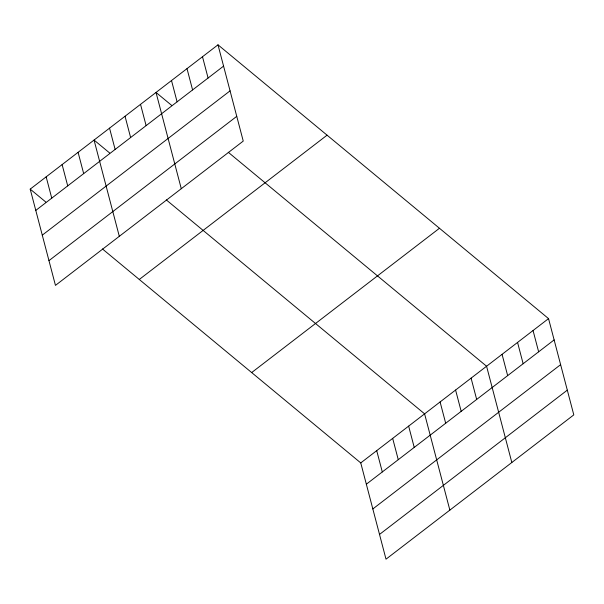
<?xml version="1.0" encoding="UTF-8"?>
<svg xmlns="http://www.w3.org/2000/svg" width="604" height="604" viewBox="0 0 604 604"><rect width="100%" height="100%" fill="white"/><g stroke="black" fill="none" stroke-linecap="round" stroke-linejoin="round"><path stroke-width="0.91" d="M217.991 44.824L243.246 141.087L55.455 285.382L30.2 189.12L217.991 44.824L548.545 318.618L573.8 414.88L386.009 559.176L360.754 462.913L102.446 248.961M35.787 210.411L223.578 66.115M42.272 235.152L230.071 90.857M48.962 260.641L236.753 116.346M139.282 279.471L327.074 135.175M251.672 372.562L439.463 228.267M360.754 462.913L548.545 318.618M366.341 484.212L554.132 339.916M372.827 508.946L560.625 364.65M379.516 534.434L567.307 390.139M171.604 105.353L156.021 92.442L181.275 188.705M228.274 152.284L486.575 366.235L511.83 462.498M109.634 152.971L94.05 140.06L119.305 236.323M166.296 199.901L424.604 413.853L449.859 510.116M30.2 189.12L45.783 202.03M533.053 330.524L538.64 351.815M517.56 342.43L523.147 363.721M502.067 354.337L507.654 375.628M471.082 378.142L476.669 399.433M455.59 390.048L461.177 411.339M440.097 401.954L445.684 423.245M408.644 426.122L414.223 447.413M392.675 438.383L398.262 459.682M376.715 450.652L382.302 471.943M202.499 56.731L208.086 78.022M187.006 68.637L192.593 89.928M171.513 80.536L177.1 101.834M140.528 104.349L146.115 125.64M125.036 116.255L130.623 137.546M109.543 128.154L115.13 149.452M78.09 152.329L83.677 173.62M62.121 164.59L67.708 185.881M46.161 176.859L51.748 198.15"/></g></svg>
